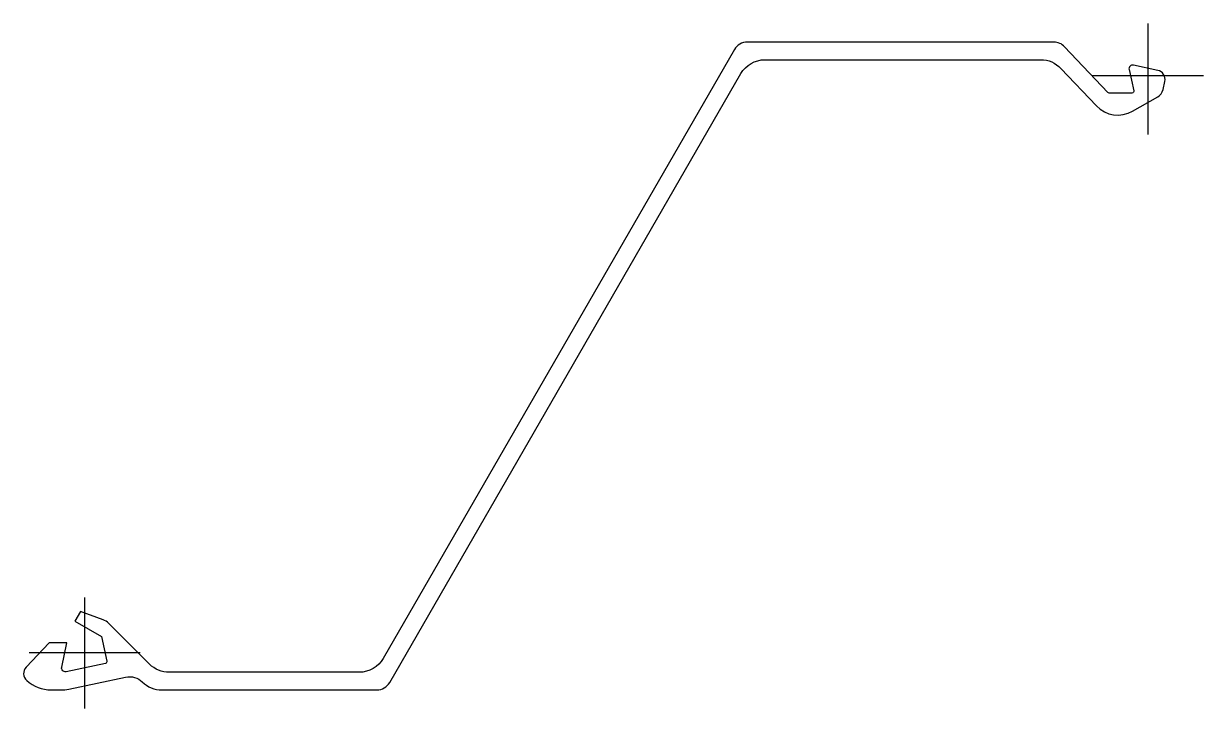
# Model space of a CAD drawing. Header units: millimetres. Extents: x -36 to 655, y -32 to 368.
import ezdxf

# ---------------------------------------------------------------- set-up
doc = ezdxf.new("R2010")
doc.units = ezdxf.units.MM
doc.header["$LTSCALE"] = 0.2

msp = doc.modelspace()

# ---------------------------------------------------------------- linework, layer by layer
for p, q in [((655.42, 337.82), (590.42, 337.82)), ((32.5, 0), (-32.5, 0))]:
    msp.add_line(p, q)
at = {"flags": 128}
msp.add_lwpolyline([(160.83, -21.67), (171.15, -21.67, 0.267955), (178.65, -17.33), (384.43, 339.08, -0.26795), (398.5, 347.21), (560.13, 347.21, -0.205962), (571.93, 342.13), (592.73, 320.18, 0.346453), (613.95, 317.07), (628.65, 325.51, 0.21161), (631.76, 329.76), (632.8, 334.52, 0.41567), (628.64, 340.98), (614.41, 344.01, 0.546405), (611.84, 341.42), (614.61, 329.03, -0.480025), (613.55, 327.71), (600.2, 327.71, -0.205962), (599.41, 328.05), (574.08, 354.79, 0.205961), (567.79, 357.5), (398.5, 357.5), (388.18, 357.5, 0.26795), (380.68, 353.17), (174.9, -3.25, -0.267949), (160.83, -11.37), (49.41, -11.37, -0.198913), (37.92, -6.62), (13.94, 17.37, 0.11047), (10.74, 19.4), (-2.49, 24.16), (-5.74, 18.53), (9.86, 9.53), (12.89, -4.9, -0.414078), (12.05, -6.18), (-10.95, -11.02, -0.541025), (-13.51, -8.46), (-10.51, 5.96), (-20.8, 5.96), (-34.38, -8.41, 0.42335), (-34.04, -16.18, 0.183934), (-19.63, -21.67), (-13.85, -21.67, 0.05194), (-9.38, -21.2), (23.92, -14.19, -0.249998), (33.71, -17.03, 0.196054), (45.07, -21.67)], format="xyb", close=True, dxfattribs=at)
at = {"layer": 'DEFPOINTS', "flags": 128}
for points in [[(622.92, 368.33), (622.92, 357.5), (622.92, 335.83), (622.92, 303.33)], [(622.92, 368.33), (622.92, 357.5), (622.92, 335.83), (622.92, 303.33)], [(0, -32.5), (0, -21.67), (0, 0), (0, 32.5)]]:
    msp.add_lwpolyline(points, dxfattribs=at)

doc.saveas('drawing.dxf')
